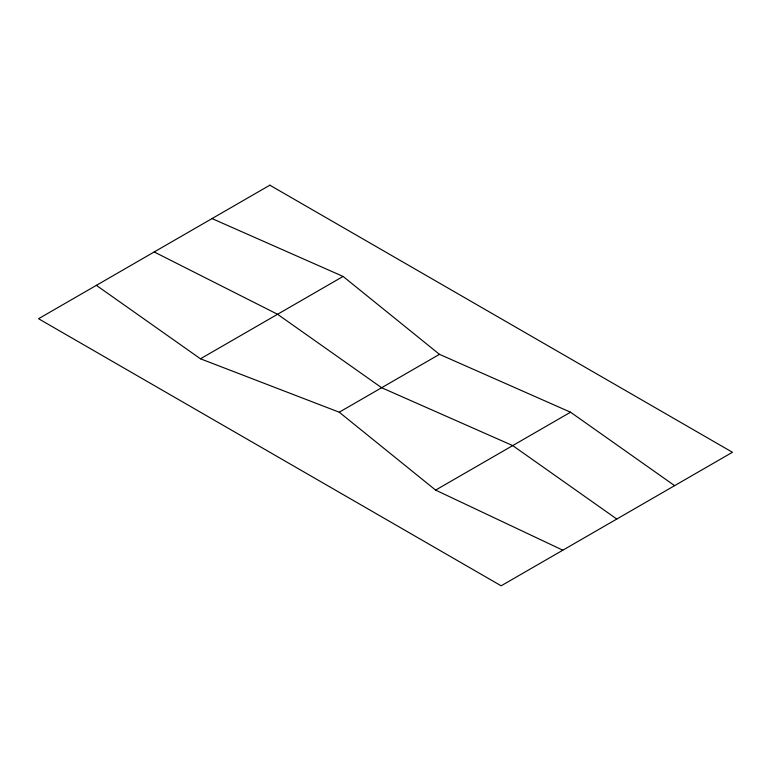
<?xml version="1.0" encoding="UTF-8"?>
<svg xmlns="http://www.w3.org/2000/svg" width="771" height="771" viewBox="0 0 771 771"><rect width="100%" height="100%" fill="white"/><g stroke="black" fill="none" stroke-linecap="round" stroke-linejoin="round"><path stroke-width="1.16" d="M96.375 285.347L200.46 358.794L343.095 276.442L439.47 354.342L570.54 412.206L674.625 485.653M200.46 358.794L339.24 412.206L439.47 354.342M339.24 412.206L435.615 490.105L570.54 412.206M212.025 218.579L343.095 276.442M435.615 490.105L562.83 550.195M154.2 251.963L277.56 314.279L381.645 387.726L512.715 445.59L616.8 519.037M269.85 185.194L38.55 318.731L501.15 585.806L732.45 452.269L269.85 185.194"/></g></svg>
